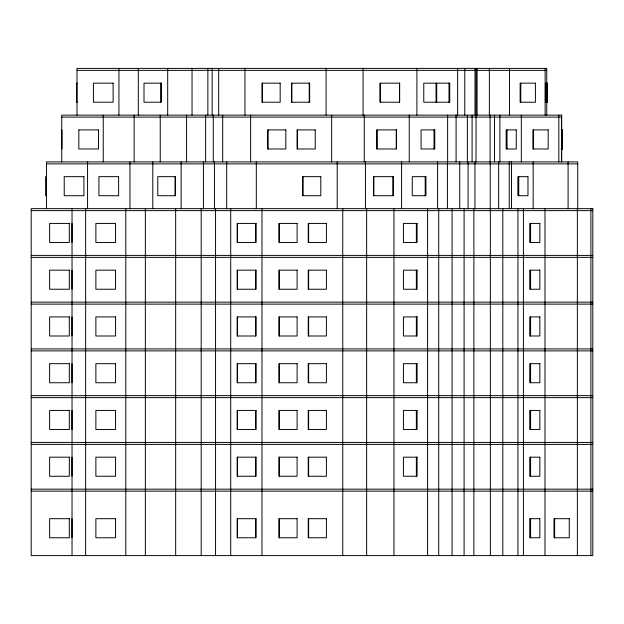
<?xml version="1.0" encoding="UTF-8"?>
<svg xmlns="http://www.w3.org/2000/svg" width="624" height="624" viewBox="0 0 624 624"><rect width="100%" height="100%" fill="white"/><g stroke="black" fill="none" stroke-linecap="round" stroke-linejoin="round"><path stroke-width="0.94" d="M77.002 70.356L546.741 70.356M77.384 83.156L76.744 83.156L76.744 102.219L77.384 102.219M546.14 83.156L547.334 83.156L547.334 102.219L546.14 102.219M61.737 117.109L103.085 117.109M103.249 117.109L561.694 117.109M78.819 129.909L98.53 129.909M561.116 129.909L562.474 129.909L562.474 148.98L561.116 148.98M46.465 163.862L577.73 163.862M46.605 176.662L45.622 176.662L45.622 195.733L46.605 195.733M31.2 210.616L592.8 210.616M31.2 255.403L592.8 255.403M31.2 257.369L592.8 257.369M31.2 302.156L592.8 302.156M31.2 304.122L592.8 304.122M31.2 348.91L592.8 348.91M31.2 350.883L592.8 350.883M31.2 395.663L592.8 395.663M31.2 397.636L592.8 397.636M31.2 442.416L592.8 442.416M31.2 444.389L592.8 444.389M31.2 489.169L592.8 489.169M31.2 491.143L592.8 491.143M590.897 208.65L590.897 555.61M577.73 208.65L577.73 161.897L46.465 161.897L46.465 208.65M577.356 208.65L577.356 555.61M568.09 161.897L568.09 208.65M562.255 129.909L562.255 148.98M562.099 129.909L562.099 148.98M561.694 161.897L561.694 115.144L61.737 115.144L61.737 161.897M561.514 115.144L561.514 161.897M558.823 115.144L558.823 161.897M554.65 518.7L554.65 537.771M547.123 83.156L547.123 102.219M546.967 83.156L546.967 102.219M546.741 115.144L546.741 68.39L77.002 68.39L77.002 115.144M546.351 83.156L546.351 102.219M545.407 83.156L545.407 102.219M545.126 68.39L545.126 115.144M544.986 208.65L544.986 555.61M533.559 129.909L533.559 148.98M533.161 161.897L533.161 208.65M530.611 223.415L530.611 242.486M530.611 270.169L530.611 289.24M530.611 316.922L530.611 335.993M530.611 363.675L530.611 382.746M530.611 410.428L530.611 429.499M530.611 457.181L530.611 476.252M530.611 518.7L530.611 537.771M523.403 208.65L523.403 555.61M521.336 115.144L521.336 161.897M520.798 83.156L520.798 102.219M518.747 176.662L518.747 195.733M517.943 208.65L517.943 555.61M511.493 161.897L511.493 208.65M509.512 68.39L509.512 115.144M509.246 161.897L509.246 208.65M507.031 129.909L507.031 148.98M502.811 208.65L502.811 555.61M499.886 115.144L499.886 161.897M498.654 161.897L498.654 208.65M494.489 115.144L494.489 161.897M490.347 208.65L490.347 555.61M490.222 161.897L490.222 208.65M490.097 115.144L490.097 161.897M489.356 68.39L489.356 115.144M477.087 68.39L477.087 115.144M476.096 68.39L476.018 161.897M474.989 68.39L474.989 115.144M474.95 161.897L474.95 208.65M473.881 208.65L473.881 555.61M472.095 115.144L472.095 161.897M468.094 161.897L468.094 208.65M467.353 115.144L467.353 161.897M464.779 68.39L464.779 115.144M464.092 208.65L464.092 555.61M459.709 161.897L459.709 208.65M457.634 68.39L457.634 115.144M456.089 115.144L456.089 161.897M452.072 208.65L452.072 555.61M448.991 83.156L448.991 102.219M447.619 115.144L447.619 161.897M447.408 161.897L447.408 208.65M438.719 208.65L438.719 555.61M437.603 161.897L437.603 208.65M436.714 83.156L436.714 102.219M436.059 83.156L436.059 102.219M434.023 129.909L434.023 148.98M427.596 208.65L427.596 555.61M425.194 176.662L425.194 195.733M416.902 68.39L416.902 115.144M416.356 223.415L416.356 242.486M416.356 270.169L416.356 289.24M416.356 316.922L416.356 335.993M416.356 363.675L416.356 382.746M416.356 410.428L416.356 429.499M416.356 457.181L416.356 476.252M409.25 115.144L409.25 161.897M401.599 161.897L401.599 208.65M399.5 83.156L399.5 102.219M396.271 129.909L396.271 148.98M393.947 208.65L393.947 555.61M393.042 176.662L393.042 195.733M380.25 83.156L380.25 102.219M377.021 129.909L377.021 148.98M373.792 176.662L373.792 195.733M366.647 208.65L366.647 555.61M365.453 161.897L365.453 208.65M364.26 115.144L364.26 161.897M363.074 68.39L363.074 115.144M342.755 208.65L342.755 555.61M337.202 161.897L337.202 208.65M331.656 115.144L331.656 161.897M326.102 68.39L326.102 115.144M309.223 83.156L309.223 102.219M308.646 223.415L308.646 242.486M308.646 270.169L308.646 289.24M308.646 316.922L308.646 335.993M308.646 363.675L308.646 382.746M308.646 410.428L308.646 429.499M308.646 457.181L308.646 476.252M308.646 518.7L308.646 537.771M303.061 176.662L303.061 195.733M297.484 129.909L297.484 148.98M291.899 83.156L291.899 102.219M279.349 223.415L279.349 242.486M279.349 270.169L279.349 289.24M279.349 316.922L279.349 335.993M279.349 363.675L279.349 382.746M279.349 410.428L279.349 429.499M279.349 457.181L279.349 476.252M279.349 518.7L279.349 537.771M268.063 129.909L268.063 148.98M262.415 83.156L262.415 102.219M261.979 208.65L261.979 555.61M256.308 161.897L256.308 208.65M255.684 223.415L255.684 242.486M255.684 270.169L255.684 289.24M255.684 316.922L255.684 335.993M255.684 363.675L255.684 382.746M255.684 410.428L255.684 429.499M255.684 457.181L255.684 476.252M255.684 518.7L255.684 537.771M250.63 115.144L250.63 161.897M244.951 68.39L244.951 115.144M237.463 223.415L237.463 242.486M237.463 270.169L237.463 289.24M237.463 316.922L237.463 335.993M237.463 363.675L237.463 382.746M237.463 410.428L237.463 429.499M237.463 457.181L237.463 476.252M237.463 518.7L237.463 537.771M230.708 208.65L230.708 555.61M226.699 161.897L226.699 208.65M222.69 115.144L222.69 161.897M218.681 68.39L218.681 115.144M215.553 208.65L215.553 555.61M214.422 161.897L214.422 208.65M213.291 115.144L213.291 161.897M212.16 68.39L212.16 115.144M207.862 68.39L207.862 115.144M205.639 115.144L205.639 161.897M203.416 161.897L203.416 208.65M201.193 208.65L201.193 555.61M192.036 68.39L192.036 115.144M186.584 115.144L186.584 161.897M181.124 161.897L181.124 208.65M175.664 208.65L175.664 555.61M175.009 176.662L175.009 195.733M167.684 68.39L167.684 115.144M160.774 83.156L160.774 102.219M160.235 115.144L160.235 161.897M152.794 161.897L152.794 208.65M145.353 208.65L145.353 555.61M138.317 68.39L138.317 115.144M134.144 115.144L134.144 161.897M129.964 161.897L129.964 208.65M125.791 208.65L125.791 555.61M118.934 68.39L118.934 115.144M103.249 115.144L103.249 161.897M98.506 129.909L98.53 148.98L78.819 148.98L78.842 129.909M87.563 161.897L87.563 208.65M85.652 208.65L85.652 555.61M72.033 208.65L72.033 555.61M71.971 223.415L71.971 242.486M71.971 270.169L71.971 289.24M71.971 316.922L71.971 335.993M71.971 363.675L71.971 382.746M71.971 410.428L71.971 429.499M71.971 457.181L71.971 476.252M71.971 518.7L71.971 537.771M61.971 129.909L61.971 148.98M113.131 83.156L93.428 83.156L93.428 102.219L113.131 102.219L113.108 83.156M161.288 83.156L144.004 83.156L144.004 102.219L161.288 102.219L161.288 83.156M280.168 83.156L261.994 83.156L261.994 102.219L280.168 102.219L280.168 83.156M309.652 83.156L291.47 83.156L291.47 102.219L309.652 102.219L309.652 83.156M399.664 83.156L380.086 83.156L380.086 102.219L399.664 102.219L399.664 83.156M449.732 83.156L423.774 83.156L423.774 102.219L449.732 102.219L449.732 83.156M535.408 83.156L520.135 83.156L520.135 102.219L535.408 102.219L535.408 83.156M285.815 129.909L267.634 129.909L267.634 148.98L285.815 148.98L285.815 129.909M315.229 129.909L297.055 129.909L297.055 148.98L315.229 148.98L315.229 129.909M396.435 129.909L376.857 129.909L376.857 148.98L396.435 148.98L396.435 129.909M434.764 129.909L421.083 129.909L421.083 148.98L434.764 148.98L434.764 129.909M516.259 129.909L506.158 129.909L506.158 148.98L516.259 148.98L516.259 129.909M548.168 129.909L532.896 129.909L532.896 148.98L548.168 148.98L548.168 129.909M83.92 176.662L64.217 176.662L64.241 195.733L83.92 195.733L83.92 176.662M118.607 176.662L98.92 176.662L98.92 195.733L118.607 195.733L118.607 176.662M175.484 176.662L157.778 176.662L157.778 195.733L175.484 195.733L175.484 176.662M320.814 176.662L302.64 176.662L302.64 195.733L320.814 195.733L320.814 176.662M393.206 176.662L373.628 176.662L373.628 195.733L393.206 195.733L393.206 176.662M425.935 176.662L412.253 176.662L412.253 195.733L425.935 195.733L425.935 176.662M527.974 176.662L517.881 176.662L517.881 195.733L527.974 195.733L527.974 176.662M592.8 208.65L31.2 208.65L31.2 555.61L592.8 555.61L592.8 208.65M69.319 223.415L49.616 223.415L49.639 242.486L69.319 242.486L69.295 223.415M115.565 223.415L95.878 223.415L95.878 242.486L115.565 242.486L115.565 223.415M256.012 223.415L237.136 223.415L237.136 242.486L256.012 242.486L256.012 223.415M297.102 223.415L278.928 223.415L278.928 242.486L297.102 242.486L297.102 223.415M326.399 223.415L308.217 223.415L308.217 242.486L326.399 242.486L326.399 223.415M417.097 223.415L403.424 223.415L403.424 242.486L417.097 242.486L417.097 223.415M539.838 223.415L529.745 223.415L529.745 242.486L539.838 242.486L539.838 223.415M69.319 270.169L49.616 270.169L49.616 289.24L69.319 289.24L69.319 270.169M115.565 270.169L95.878 270.169L95.878 289.24L115.565 289.24L115.565 270.169M256.012 270.169L237.136 270.169L237.136 289.24L256.012 289.24L256.012 270.169M297.102 270.169L278.928 270.169L278.928 289.24L297.102 289.24L297.102 270.169M326.399 270.169L308.217 270.169L308.217 289.24L326.399 289.24L326.399 270.169M417.097 270.169L403.424 270.169L403.424 289.24L417.097 289.24L417.097 270.169M539.838 270.169L529.745 270.169L529.745 289.24L539.838 289.24L539.838 270.169M69.319 316.922L49.616 316.922L49.639 335.993L69.319 335.993L69.295 316.922M115.565 316.922L95.878 316.922L95.878 335.993L115.565 335.993L115.565 316.922M256.012 316.922L237.136 316.922L237.136 335.993L256.012 335.993L256.012 316.922M297.102 316.922L278.928 316.922L278.928 335.993L297.102 335.993L297.102 316.922M326.399 316.922L308.217 316.922L308.217 335.993L326.399 335.993L326.399 316.922M417.097 316.922L403.424 316.922L403.424 335.993L417.097 335.993L417.097 316.922M539.838 316.922L529.745 316.922L529.745 335.993L539.838 335.993L539.838 316.922M69.319 363.675L49.616 363.675L49.616 382.746L69.319 382.746L69.319 363.675M115.565 363.675L95.878 363.675L95.878 382.746L115.565 382.746L115.565 363.675M256.012 363.675L237.136 363.675L237.136 382.746L256.012 382.746L256.012 363.675M297.102 363.675L278.928 363.675L278.928 382.746L297.102 382.746L297.102 363.675M326.399 363.675L308.217 363.675L308.217 382.746L326.399 382.746L326.399 363.675M417.097 363.675L403.424 363.675L403.424 382.746L417.097 382.746L417.097 363.675M539.838 363.675L529.745 363.675L529.745 382.746L539.838 382.746L539.838 363.675M69.319 410.428L49.616 410.428L49.616 429.499L69.319 429.499L69.295 410.428M115.565 410.428L95.878 410.428L95.878 429.499L115.565 429.499L115.565 410.428M256.012 410.428L237.136 410.428L237.136 429.499L256.012 429.499L256.012 410.428M297.102 410.428L278.928 410.428L278.928 429.499L297.102 429.499L297.102 410.428M326.399 410.428L308.217 410.428L308.217 429.499L326.399 429.499L326.399 410.428M417.097 410.428L403.424 410.428L403.424 429.499L417.097 429.499L417.097 410.428M539.838 410.428L529.745 410.428L529.745 429.499L539.838 429.499L539.838 410.428M69.319 457.181L49.616 457.181L49.616 476.252L69.319 476.252L69.319 457.181M115.565 457.181L95.878 457.181L95.878 476.252L115.565 476.252L115.565 457.181M256.012 457.181L237.136 457.181L237.136 476.252L256.012 476.252L256.012 457.181M297.102 457.181L278.928 457.181L278.928 476.252L297.102 476.252L297.102 457.181M326.399 457.181L308.217 457.181L308.217 476.252L326.399 476.252L326.399 457.181M417.097 457.181L403.424 457.181L403.424 476.252L417.097 476.252L417.097 457.181M539.838 457.181L529.745 457.181L529.745 476.252L539.838 476.252L539.838 457.181M69.319 518.7L49.616 518.7L49.639 537.771L69.319 537.771L69.295 518.7M115.565 518.7L95.878 518.7L95.878 537.771L115.565 537.771L115.565 518.7M256.012 518.7L237.136 518.7L237.136 537.771L256.012 537.771L256.012 518.7M297.102 518.7L278.928 518.7L278.928 537.771L297.102 537.771L297.102 518.7M326.399 518.7L308.217 518.7L308.217 537.771L326.399 537.771L326.399 518.7M539.838 518.7L529.745 518.7L529.745 537.771L539.838 537.771L539.838 518.7M569.26 518.7L553.987 518.7L553.987 537.771L569.26 537.771L569.26 518.7"/></g></svg>
